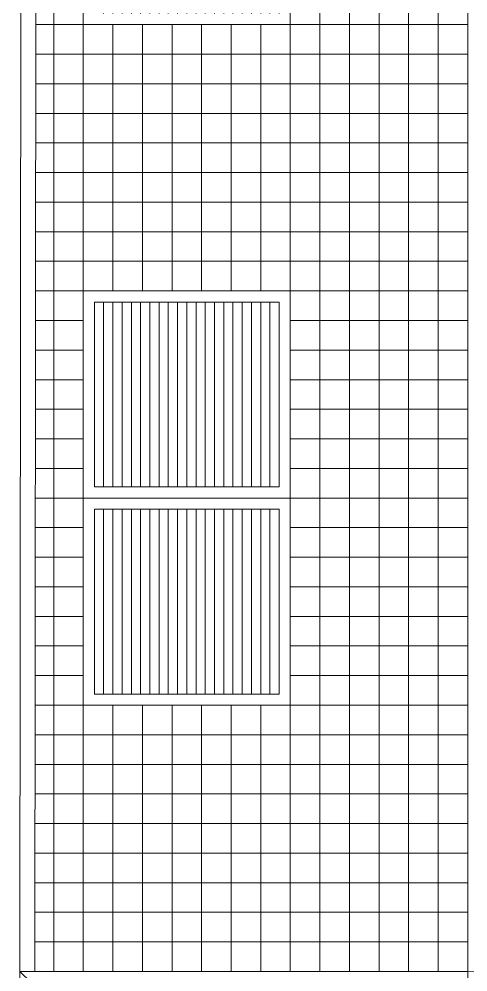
# Model space of a CAD drawing. Header units: millimetres. Extents: x 14 to 290, y 66 to 213.
# Drawn here: x 13.84 to 19.91, y 184.76 to 197.64 of the extents above; entities that cross this region are included whole.
import ezdxf

# ---------------------------------------------------------------- set-up
doc = ezdxf.new("R2010")
doc.units = ezdxf.units.MM
doc.linetypes.add('HIDDEN', pattern=[9.525, 6.35, -3.175])
doc.layers.add('OCASA_TODAS_r08$0$CGC VIGAS', color=252, linetype='HIDDEN', lineweight=15)
doc.layers.add('OCASA_TODAS_r08$0$VEREDA', color=251, linetype='Continuous', lineweight=15)

# ---------------------------------------------------------------- blocks, each defined once
blk = doc.blocks.new('OCASA_TODAS_r08$0$Estructura PB para Arquitectura')
at = {"layer": 'OCASA_TODAS_r08$0$CGC VIGAS', "lineweight": 9}
blk.add_line((1098.108345, 396.501705, -0.000029), (1098.108345, 435.524255, -0.000029), dxfattribs=at)

msp = doc.modelspace()

# ---------------------------------------------------------------- hatches: boundary and pattern name
at = {"layer": 'OCASA_TODAS_r08$0$VEREDA'}
h = msp.add_hatch(dxfattribs=at)
h.set_pattern_fill('LINE', color=256, angle=270)
h.set_pattern_definition([(270, (14.85887, 199.16487), (0.125, 0), [])])
h.paths.add_polyline_path([(17.359, 188.515), (14.859, 188.515), (14.859, 191.015), (17.359, 191.015)])
h.paths.add_polyline_path([(17.359, 191.315), (14.859, 191.315), (14.859, 193.815), (17.359, 193.815)])
h.paths.add_polyline_path([(17.359, 197.715), (14.859, 197.715), (14.859, 200.515), (17.359, 200.515)])
h.paths.add_polyline_path([(17.359, 200.815), (14.859, 200.815), (14.859, 203.615), (17.359, 203.615)])
h.paths.add_polyline_path([(17.359, 203.915), (14.859, 203.915), (14.859, 206.715), (17.359, 206.715)])
h.paths.add_polyline_path([(17.359, 207.015), (14.859, 207.015), (14.859, 209.815), (17.359, 209.815)])

# ---------------------------------------------------------------- linework, layer by layer
for p, q in [((13.878, 209.965), (13.852, 184.984)), ((14.078, 209.965), (14.052, 184.765)), ((19.909, 197.565, 0), (14.065, 197.565, 0)), ((19.909, 197.165, 0), (14.065, 197.165, 0)), ((19.909, 196.765, 0), (14.064, 196.765, 0)), ((19.909, 196.365, 0), (14.064, 196.365, 0)), ((19.909, 195.965, 0), (14.063, 195.965, 0)), ((19.909, 195.565, 0), (14.063, 195.565, 0)), ((19.909, 195.165, 0), (14.063, 195.165, 0)), ((19.909, 194.765, 0), (14.062, 194.765, 0)), ((19.909, 194.365, 0), (14.062, 194.365, 0)), ((19.909, 193.965, 0), (14.061, 193.965, 0)), ((14.709, 193.565, 0), (14.061, 193.565, 0)), ((19.909, 193.565, 0), (17.509, 193.565, 0)), ((14.709, 193.165, 0), (14.061, 193.165, 0)), ((19.909, 193.165, 0), (17.509, 193.165, 0)), ((14.709, 192.765, 0), (14.061, 192.765, 0)), ((19.909, 192.765, 0), (17.509, 192.765, 0)), ((14.709, 192.365, 0), (14.061, 192.365, 0)), ((19.909, 192.365, 0), (17.509, 192.365, 0)), ((14.709, 191.965, 0), (14.061, 191.965, 0)), ((19.909, 191.965, 0), (17.509, 191.965, 0)), ((14.709, 191.565, 0), (14.061, 191.565, 0)), ((19.909, 191.565, 0), (17.509, 191.565, 0)), ((14.709, 191.165, 0), (14.061, 191.165, 0)), ((19.909, 191.165, 0), (17.509, 191.165, 0)), ((14.709, 190.765, 0), (14.061, 190.765, 0)), ((19.909, 190.765, 0), (17.509, 190.765, 0)), ((14.709, 190.365, 0), (14.061, 190.365, 0)), ((19.909, 190.365, 0), (17.509, 190.365, 0)), ((14.709, 189.965, 0), (14.061, 189.965, 0)), ((19.909, 189.965, 0), (17.509, 189.965, 0)), ((14.709, 189.565, 0), (14.061, 189.565, 0)), ((19.909, 189.565, 0), (17.509, 189.565, 0)), ((14.709, 189.165, 0), (14.061, 189.165, 0)), ((19.909, 189.165, 0), (17.509, 189.165, 0)), ((14.709, 188.765, 0), (14.061, 188.765, 0)), ((19.909, 188.765, 0), (17.509, 188.765, 0)), ((19.909, 188.365, 0), (14.056, 188.365, 0)), ((19.909, 187.965, 0), (14.055, 187.965, 0)), ((19.909, 187.565, 0), (14.055, 187.565, 0)), ((19.909, 187.165, 0), (14.055, 187.165, 0)), ((19.909, 186.765, 0), (14.054, 186.765, 0)), ((19.909, 186.365, 0), (14.054, 186.365, 0)), ((19.909, 185.965, 0), (14.053, 185.965, 0)), ((19.909, 185.565, 0), (14.053, 185.565, 0)), ((19.909, 185.165, 0), (14.052, 185.165, 0)), ((13.852, 184.984), (13.84, 172.813)), ((19.909, 184.765, 0), (13.852, 184.765, 0)), ((13.852, 184.765, 0), (19.908, 178.929, 0)), ((21.41, 184.757), (13.852, 184.765))]:
    msp.add_line(p, q, dxfattribs=at)
at = {"layer": 'OCASA_TODAS_r08$0$VEREDA', "elevation": 0}
for points in [[(14.309, 209.965), (14.309, 193.965)], [(14.709, 209.965), (14.709, 193.965)], [(17.509, 209.965), (17.509, 184.762)], [(17.909, 209.965), (17.909, 184.761)], [(18.309, 209.965), (18.309, 184.761)], [(18.709, 209.965), (18.709, 184.761)], [(19.109, 209.965), (19.109, 184.76)], [(19.509, 209.965), (19.509, 184.76)], [(19.909, 209.965), (19.909, 184.76)], [(15.109, 197.565), (15.109, 193.965)], [(15.509, 197.565), (15.509, 193.965)], [(15.909, 197.565), (15.909, 193.965)], [(16.309, 197.565), (16.309, 193.965)], [(16.709, 197.565), (16.709, 193.965)], [(17.109, 197.565), (17.109, 193.965)], [(14.309, 193.965), (14.309, 184.765)], [(14.709, 188.365), (14.709, 184.765)], [(15.109, 188.365), (15.109, 184.765)], [(15.509, 188.365), (15.509, 184.765)], [(15.909, 188.365), (15.909, 184.765)], [(16.309, 188.365), (16.309, 184.765)], [(16.709, 188.365), (16.709, 184.765)], [(17.109, 188.365), (17.109, 184.765)]]:
    msp.add_lwpolyline(points, dxfattribs=at)
for points in [[(17.509, 197.565), (14.709, 197.565), (14.709, 200.665), (17.509, 200.665)], [(17.509, 191.165), (14.709, 191.165), (14.709, 193.965), (17.509, 193.965)], [(17.359, 191.315), (14.859, 191.315), (14.859, 193.815), (17.359, 193.815)], [(17.509, 188.365), (14.709, 188.365), (14.709, 191.165), (17.509, 191.165)], [(17.359, 188.515), (14.859, 188.515), (14.859, 191.015), (17.359, 191.015)]]:
    msp.add_lwpolyline(points, close=True, dxfattribs=at)

# ---------------------------------------------------------------- block references
at = {"color": 31, "true_color": 0xfebd57}
msp.add_blockref('OCASA_TODAS_r08$0$Estructura PB para Arquitectura', (-1078.2, -226.899), dxfattribs=at)

doc.saveas('drawing.dxf')
